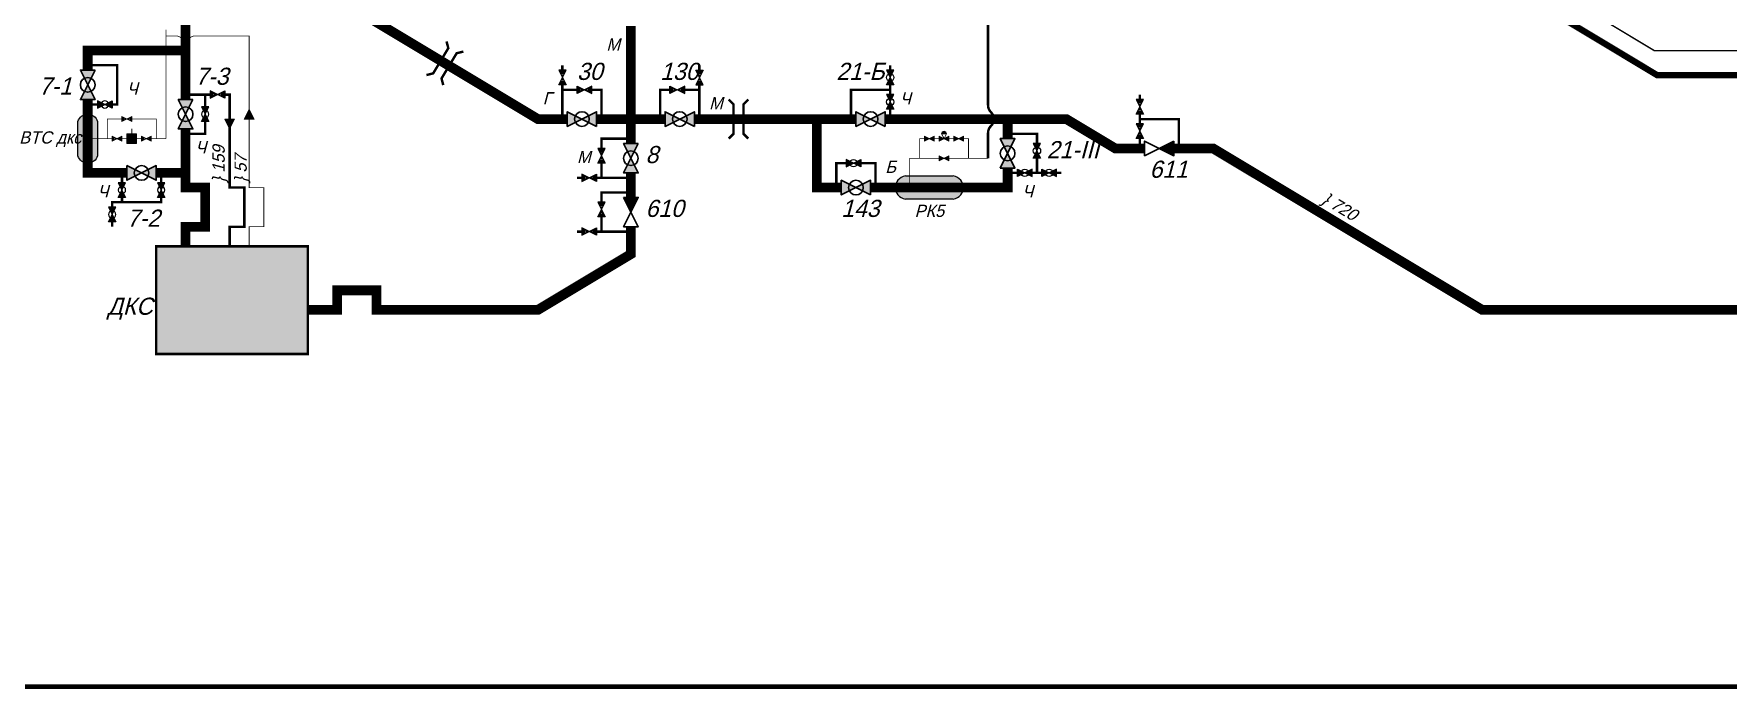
# Model space of a CAD drawing. Header units: millimetres. Extents: x 0 to 3108, y -1 to 580.
# Drawn here: x 273 to 619.2, y -0.5 to 133.4 of the extents above; entities that cross this region are included whole.
import ezdxf

# ---------------------------------------------------------------- set-up
doc = ezdxf.new("R2010")
doc.units = ezdxf.units.MM
doc.header["$MEASUREMENT"] = 0
for name, color, linetype in [('ВТС', 7, 'Continuous'), ('Задвижки ручн.ВД', 7, 'Continuous'), ('Клапаны обр.', 7, 'Continuous'), ('Клапаны регул.ВД', 7, 'Continuous'), ('Краны шар.ВД', 7, 'Continuous'), ('Напр.потока ср.жидк.', 7, 'Continuous'), ('Переезды', 7, 'Continuous'), ('Площадки', 7, 'Continuous'), ('Рамка', 7, 'Continuous'), ('Трубы 0057', 7, 'Continuous'), ('Трубы 0114', 7, 'Continuous'), ('Трубы 0159', 7, 'Continuous'), ('Трубы 0325', 7, 'Continuous'), ('Трубы 0720', 7, 'Continuous'), ('Э01', 7, 'Continuous')]:
    doc.layers.add(name, color=color, linetype=linetype)
doc.styles.add('# елементов', font='ruslat.shx', dxfattribs={"oblique": 15, "height": 2.5})
doc.styles.add('# елементов 3.5', font='ruslat.shx', dxfattribs={"oblique": 15, "height": 3.5})
doc.styles.add('Наим. объектов', font='ruslat.shx', dxfattribs={"oblique": 15, "height": 3.5})
doc.styles.add('Наим. труб', font='ruslat.shx', dxfattribs={"oblique": 15, "height": 2.5})

# ---------------------------------------------------------------- blocks, each defined once
blk = doc.blocks.new('Пересеч. 057-720')
at = {"layer": 'Трубы 0057', "const_width": 0.15}
blk.add_lwpolyline([(-1.95, 0, -0.148069), (-1.12, -0.25), (-0.83, -0.45, 0.302776), (0.83, -0.45), (1.12, -0.25, -0.148069), (1.95, 0)], format="xyb", dxfattribs=at)
blk = doc.blocks.new('Кран шар.ВД')
at = {"layer": 'Краны шар.ВД', "linetype": 'ByBlock', "lineweight": -2}
h = blk.add_hatch(color=0, dxfattribs=at)
edge = h.paths.add_edge_path()
edge.add_ellipse((0.5, 0), major_axis=(0.177, 0.177), ratio=1, start_angle=108.43495, end_angle=135, ccw=False)
edge.add_line((0.276, 0.112), (0, 0.25))
edge.add_line((0, 0.25), (0, -0.25))
edge.add_line((0, -0.25), (0.276, -0.112))
edge.add_ellipse((0.5, 0), major_axis=(-0.177, 0.177), ratio=1, start_angle=45, end_angle=71.56505, ccw=False)
edge = h.paths.add_edge_path()
edge.add_line((0.5, 0), (0.276, 0.112))
edge.add_ellipse((0.5, 0), major_axis=(0.177, 0.177), ratio=1, start_angle=108.43495, end_angle=135)
edge.add_ellipse((0.5, 0), major_axis=(-0.177, 0.177), ratio=1, start_angle=45, end_angle=71.56505)
edge.add_line((0.276, -0.112), (0.5, 0))
edge = h.paths.add_edge_path()
edge.add_line((0.5, 0), (0.724, -0.112))
edge.add_ellipse((0.5, 0), major_axis=(0.177, 0.177), ratio=1, start_angle=288.43495, end_angle=315)
edge.add_ellipse((0.5, 0), major_axis=(-0.177, 0.177), ratio=1, start_angle=225, end_angle=251.56505)
edge.add_line((0.724, 0.112), (0.5, 0))
edge = h.paths.add_edge_path()
edge.add_ellipse((0.5, 0), major_axis=(0.177, 0.177), ratio=1, start_angle=288.43495, end_angle=315, ccw=False)
edge.add_line((0.724, -0.112), (1, -0.25))
edge.add_line((1, -0.25), (1, 0.25))
edge.add_line((1, 0.25), (0.724, 0.112))
edge.add_ellipse((0.5, 0), major_axis=(-0.177, 0.177), ratio=1, start_angle=225, end_angle=251.56505, ccw=False)
at = {"layer": 'Краны шар.ВД', "color": 0, "linetype": 'ByBlock', "lineweight": -2}
blk.add_lwpolyline([(0, 0.25), (1, -0.25), (1, 0.25), (0, -0.25)], close=True, dxfattribs=at)
blk.add_lwpolyline([(0.25, 0, 1), (0.75, 0, 1), (0.25, 0)], format="xyb", close=True, dxfattribs=at)
blk = doc.blocks.new('ВТС')
at = {"layer": 'ВТС', "linetype": 'ByBlock', "lineweight": -2}
blk.add_hatch(color=0, dxfattribs=at).paths.add_polyline_path([(0.15, 0.2, 0.75), (0.15, -0.2), (0.85, -0.2, 0.75), (0.85, 0.2)])
at = {"layer": 'ВТС', "color": 0, "linetype": 'ByBlock', "lineweight": -2}
blk.add_lwpolyline([(0.15, -0.2, -0.75), (0.15, 0.2), (0.85, 0.2, -0.75), (0.85, -0.2)], format="xyb", close=True, dxfattribs=at)
blk = doc.blocks.new('Задвижка ручн.ВД')
at = {"layer": 'Задвижки ручн.ВД', "linetype": 'ByBlock', "lineweight": -2}
h = blk.add_hatch(color=0, dxfattribs=at)
edge = h.paths.add_edge_path()
edge.add_ellipse((0.5, 0), major_axis=(0.177, 0.177), ratio=1, start_angle=108.4349, end_angle=135, ccw=False)
edge.add_line((0.28, 0.11), (0, 0.25))
edge.add_line((0, 0.25), (0, -0.25))
edge.add_line((0, -0.25), (0.28, -0.11))
edge.add_ellipse((0.5, 0), major_axis=(-0.177, 0.177), ratio=1, start_angle=45, end_angle=71.5651, ccw=False)
edge = h.paths.add_edge_path()
edge.add_line((0.5, 0), (0.28, 0.11))
edge.add_ellipse((0.5, 0), major_axis=(0.177, 0.177), ratio=1, start_angle=108.4349, end_angle=135)
edge.add_ellipse((0.5, 0), major_axis=(-0.177, 0.177), ratio=1, start_angle=45, end_angle=71.5651)
edge.add_line((0.28, -0.11), (0.5, 0))
edge = h.paths.add_edge_path()
edge.add_line((0.5, 0), (0.72, -0.11))
edge.add_ellipse((0.5, 0), major_axis=(0.177, 0.177), ratio=1, start_angle=288.4349, end_angle=315)
edge.add_ellipse((0.5, 0), major_axis=(-0.177, 0.177), ratio=1, start_angle=225, end_angle=251.5651)
edge.add_line((0.72, 0.11), (0.5, 0))
edge = h.paths.add_edge_path()
edge.add_ellipse((0.5, 0), major_axis=(0.177, 0.177), ratio=1, start_angle=288.4349, end_angle=315, ccw=False)
edge.add_line((0.72, -0.11), (1, -0.25))
edge.add_line((1, -0.25), (1, 0.25))
edge.add_line((1, 0.25), (0.72, 0.11))
edge.add_ellipse((0.5, 0), major_axis=(-0.177, 0.177), ratio=1, start_angle=225, end_angle=251.5651, ccw=False)
at = {"layer": 'Задвижки ручн.ВД', "color": 0, "linetype": 'ByBlock', "lineweight": -2}
blk.add_lwpolyline([(1, 0.25), (0, -0.25), (0, 0.25), (1, -0.25)], close=True, dxfattribs=at)
blk = doc.blocks.new('Э01')
at = {"layer": 'Э01', "linetype": 'ByBlock', "lineweight": -2}
blk.add_hatch(color=0, dxfattribs=at).paths.add_polyline_path([(0, 0.5), (0, -0.5), (1, -0.5), (1, 0.5)])
at = {"layer": 'Э01', "color": 0, "linetype": 'ByBlock', "lineweight": -2}
blk.add_lwpolyline([(0, 0.5), (1, 0.5), (1, -0.5), (0, -0.5)], close=True, dxfattribs=at)
blk.add_lwpolyline([(0.5, 0.5), (0.5, 1)], dxfattribs=at)
blk = doc.blocks.new('Напр.потока ср.жидк.')
at = {"layer": 'Напр.потока ср.жидк.', "linetype": 'ByBlock', "lineweight": -2}
blk.add_hatch(color=0, dxfattribs=at).paths.add_polyline_path([(0, 0.5), (0, -0.5), (1, 0)])
at = {"layer": 'Напр.потока ср.жидк.', "color": 0, "linetype": 'ByBlock', "lineweight": -2}
blk.add_lwpolyline([(0, 0.5), (0, -0.5), (1, 0), (0, 0.5)], dxfattribs=at)
blk = doc.blocks.new('Клапан регул.ВД')
at = {"layer": 'Клапаны регул.ВД', "linetype": 'ByBlock', "lineweight": -2}
h = blk.add_hatch(color=0, dxfattribs=at)
edge = h.paths.add_edge_path()
edge.add_ellipse((0.5, 0), major_axis=(0.177, 0.177), ratio=1, start_angle=108.4349, end_angle=135, ccw=False)
edge.add_line((0.28, 0.11), (0, 0.25))
edge.add_line((0, 0.25), (0, -0.25))
edge.add_line((0, -0.25), (0.28, -0.11))
edge.add_ellipse((0.5, 0), major_axis=(-0.177, 0.177), ratio=1, start_angle=45, end_angle=71.5651, ccw=False)
edge = h.paths.add_edge_path()
edge.add_line((0.5, 0), (0.28, 0.11))
edge.add_ellipse((0.5, 0), major_axis=(0.177, 0.177), ratio=1, start_angle=108.4349, end_angle=135)
edge.add_ellipse((0.5, 0), major_axis=(-0.177, 0.177), ratio=1, start_angle=45, end_angle=71.5651)
edge.add_line((0.28, -0.11), (0.5, 0))
edge = h.paths.add_edge_path()
edge.add_line((0.5, 0), (0.72, -0.11))
edge.add_ellipse((0.5, 0), major_axis=(0.177, 0.177), ratio=1, start_angle=288.4349, end_angle=315)
edge.add_ellipse((0.5, 0), major_axis=(-0.177, 0.177), ratio=1, start_angle=225, end_angle=251.5651)
edge.add_line((0.72, 0.11), (0.5, 0))
edge = h.paths.add_edge_path()
edge.add_ellipse((0.5, 0), major_axis=(0.177, 0.177), ratio=1, start_angle=288.4349, end_angle=315, ccw=False)
edge.add_line((0.72, -0.11), (1, -0.25))
edge.add_line((1, -0.25), (1, 0.25))
edge.add_line((1, 0.25), (0.72, 0.11))
edge.add_ellipse((0.5, 0), major_axis=(-0.177, 0.177), ratio=1, start_angle=225, end_angle=251.5651, ccw=False)
h = blk.add_hatch(color=0, dxfattribs=at)
edge = h.paths.add_edge_path()
edge.add_ellipse((0.5, 0.5), major_axis=(-0.177, 0.177), ratio=1, start_angle=225, end_angle=405)
edge.add_line((0.25, 0.5), (0.75, 0.5))
at = {"layer": 'Клапаны регул.ВД', "color": 0, "linetype": 'ByBlock', "lineweight": -2}
blk.add_line((0.25, 0.5), (0.75, 0.5), dxfattribs=at)
blk.add_lwpolyline([(1, 0.25), (0, -0.25), (0, 0.25), (1, -0.25)], close=True, dxfattribs=at)
blk.add_lwpolyline([(0.25, 0.5), (0.5, 0), (0.75, 0.5, 1)], format="xyb", close=True, dxfattribs=at)
blk = doc.blocks.new('Пересеч. 159-720')
at = {"layer": 'Трубы 0159', "const_width": 0.5}
blk.add_lwpolyline([(-2.83, 0, -0.198912), (-1.41, -0.59), (-1.41, -0.59, 0.414214), (1.41, -0.59), (1.41, -0.59, -0.198912), (2.83, 0)], format="xyb", dxfattribs=at)
blk = doc.blocks.new('Клапан обр.')
at = {"layer": 'Клапаны обр.', "linetype": 'ByBlock', "lineweight": -2}
blk.add_hatch(color=0, dxfattribs=at).paths.add_polyline_path([(0, 0.25), (0, -0.25), (0.5, 0)])
at = {"layer": 'Клапаны обр.', "color": 0, "linetype": 'ByBlock', "lineweight": -2}
blk.add_lwpolyline([(0, -0.25), (0, 0.25), (1, -0.25), (1, 0.25)], close=True, dxfattribs=at)

msp = doc.modelspace()

# ---------------------------------------------------------------- hatches: boundary and pattern name
at = {"layer": 'Площадки', "lineweight": 15}
msp.add_hatch(color=9, dxfattribs=at).paths.add_polyline_path([(298, 68), (329, 68), (329, 90), (298, 90)])

# ---------------------------------------------------------------- linework, layer by layer
at = {"layer": 'Переезды', "const_width": 0.5}
for points in [[(353.23, 125), (354.6, 125.34), (357.69, 130.49), (357.34, 131.86)], [(356.66, 122.94), (356.31, 124.31), (359.4, 129.46), (360.77, 129.8)], [(415, 112), (416, 113), (416, 119), (415, 120)], [(419, 112), (418, 113), (418, 119), (419, 120)]]:
    msp.add_lwpolyline(points, dxfattribs=at)
at = {"layer": 'Площадки', "const_width": 0.5}
msp.add_lwpolyline([(298, 90), (329, 90), (329, 68), (298, 68)], close=True, dxfattribs=at)
at = {"layer": 'Рамка', "const_width": 1}
msp.add_lwpolyline([(964.33, 0), (0, 0), (0, 579), (964.33, 579)], close=True, dxfattribs=at)
at = {"layer": 'Трубы 0057', "const_width": 0.15}
for points in [[(300, 134.29), (300, 112)], [(300, 133), (302.05, 133)], [(288, 112), (288, 116), (291, 116)], [(293, 116), (298, 116), (298, 112)], [(289, 112), (284, 112)], [(295, 112), (291, 112)], [(300, 112), (297, 112)], [(458, 112), (457, 112)], [(461, 112), (460, 112)], [(464, 108), (464, 112), (463, 112)], [(468, 108), (452, 108), (452, 102)]]:
    msp.add_lwpolyline(points, dxfattribs=at)
at = {"layer": 'Трубы 0057'}
for points in [[(305.95, 133, 0.15, 0.15, 0), (317, 133, 0.15, 0.15, 0), (317, 102, 0.15, 0.15, 0), (320, 102, 0.15, 0.15, 0), (320, 94, 0.15, 0.15, 0), (317, 94, 0.15, 0.15, 0), (317, 90, 0, 0, 0)], [(455, 112, 0.15, 0.15, 0), (454, 112, 0.15, 0.15, 0), (454, 108, 0, 0, 0)]]:
    msp.add_lwpolyline(points, format="xyseb", dxfattribs=at)
at = {"layer": 'Трубы 0114', "const_width": 0.3}
msp.add_lwpolyline([(455.51, 216.1), (458.18, 217.71), (604.15, 130), (805.59, 130)], dxfattribs=at)
at = {"layer": 'Трубы 0159', "const_width": 0.5}
for points in [[(437.07, 187.49), (439.95, 182.69), (468, 152), (468, 118.83)], [(284, 127), (290, 127), (290, 119), (289, 119)], [(381, 126), (381, 127)], [(409, 126), (409, 127)], [(448, 126), (448, 127)], [(304, 121), (309, 121)], [(308, 121), (308, 118.5)], [(381, 116), (381, 123)], [(384, 122), (381, 122)], [(389, 116), (389, 122), (387, 122)], [(401, 116), (401, 122), (403, 122)], [(406, 122), (409, 122)], [(409, 116), (409, 123)], [(448, 122), (440, 122), (440, 116)], [(448, 121), (448, 123)], [(499, 120), (499, 121)], [(286, 119), (284, 119)], [(448, 116), (448, 118)], [(308, 115.5), (308, 113), (304, 113)], [(499, 115), (499, 117)], [(507, 110), (507, 116), (499, 116)], [(395, 112), (389, 112), (389, 110)], [(478, 111), (478, 113), (472, 113)], [(499, 110), (499, 112)], [(478, 105), (478, 108)], [(291, 105), (291, 103)], [(299, 105), (299, 103)], [(385, 104), (384, 104)], [(395, 104), (388, 104)], [(389, 107), (389, 104)], [(439, 107), (437, 107), (437, 102)], [(472, 105), (474, 105)], [(477, 105), (479, 105)], [(482, 105), (483, 105)], [(395, 101), (389, 101), (389, 99)], [(299, 100), (299, 99), (289, 99), (289, 98)], [(291, 100), (291, 99)], [(289, 95), (289, 94)], [(389, 96), (389, 93)], [(385, 93), (384, 93)], [(395, 93), (388, 93)]]:
    msp.add_lwpolyline(points, dxfattribs=at)
at = {"layer": 'Трубы 0159'}
for points in [[(312, 121, 0.5, 0.5, 0), (313, 121, 0.5, 0.5, 0), (313, 102, 0.5, 0.5, 0), (316, 102, 0.5, 0.5, 0), (316, 94, 0.5, 0.5, 0), (313, 94, 0.5, 0.5, 0), (313, 90, 0, 0, 0)], [(468, 113.17, 0.5, 0.5, 0), (468, 108, 0, 0, 0)], [(445, 102, 0.5, 0.5, 0), (445, 107, 0.5, 0.5, 0), (442, 107, 0, 0, 0)]]:
    msp.add_lwpolyline(points, format="xyseb", dxfattribs=at)
at = {"layer": 'Трубы 0325', "color": 1, "const_width": 1.3}
msp.add_lwpolyline([(444.32, 221.37), (604.71, 125), (807, 125), (807, 211)], dxfattribs=at)
at = {"layer": 'Трубы 0720'}
for points in [[(338, 184, 2, 2, 0), (338, 138.8, 2, 2, 0), (376, 116, 2, 2, 0), (382, 116, 0, 0, 0)], [(447, 116, 2, 2, 0), (484, 116, 2, 2, 0), (494, 110, 2, 2, 0), (500, 110, 0, 0, 0)], [(329, 77, 2, 2, 0), (335, 77, 2, 2, 0), (335, 81, 2, 2, 0), (343, 81, 2, 2, 0), (343, 77, 2, 2, 0), (376, 77, 2, 2, 0), (395, 88.4, 2, 2, 0), (395, 94, 0, 0, 0)]]:
    msp.add_lwpolyline(points, format="xyseb", dxfattribs=at)
at = {"layer": 'Трубы 0720', "const_width": 2}
for points in [[(304, 120), (304, 136)], [(395, 135), (395, 111)], [(304, 130), (284, 130), (284, 126)], [(284, 120), (284, 105), (292, 105)], [(304, 90), (304, 94), (308, 94), (308, 102), (304, 102), (304, 114)], [(388, 116), (402, 116)], [(408, 116), (441, 116)], [(438, 102), (433, 102), (433, 116)], [(472, 116), (472, 112)], [(506, 110), (514, 110), (569, 77), (687, 77)], [(298, 105), (304, 105)], [(395, 105), (395, 100)], [(472, 106), (472, 102), (444, 102)]]:
    msp.add_lwpolyline(points, dxfattribs=at)

# ---------------------------------------------------------------- block references
at = {"layer": 'ВТС', "lineweight": 25, "xscale": 10, "yscale": 10, "rotation": 270}
msp.add_blockref('ВТС', (284, 117), dxfattribs=at)
at = {"layer": 'ВТС', "xscale": 14, "yscale": 12}
msp.add_blockref('ВТС', (449, 102), dxfattribs=at)
at = {"layer": 'Задвижки ручн.ВД', "lineweight": 25, "yscale": 3}
for p, xscale, rotation in [((381, 123), 3, 90), ((409, 123), -3, 270), ((309, 121), -3, 180), ((499, 117), 3, 90), ((499, 112), 3, 90), ((389, 107), 3, 90), ((388, 104), 3, 180), ((389, 96), 3, 90), ((388, 93), 3, 180)]:
    msp.add_blockref('Задвижка ручн.ВД', p, dxfattribs=dict(at, xscale=xscale, rotation=rotation))
for p, xscale in [((384, 122), 3), ((406, 122), -3)]:
    msp.add_blockref('Задвижка ручн.ВД', p, dxfattribs=dict(at, xscale=xscale))
at = {"layer": 'Задвижки ручн.ВД', "lineweight": 15, "xscale": 2, "yscale": 2, "rotation": 180}
for p in [(293, 116), (291, 112), (297, 112)]:
    msp.add_blockref('Задвижка ручн.ВД', p, dxfattribs=at)
at = {"layer": 'Задвижки ручн.ВД', "lineweight": 15, "xscale": 2, "yscale": 2}
for p in [(455, 112), (461, 112), (458, 108)]:
    msp.add_blockref('Задвижка ручн.ВД', p, dxfattribs=at)
at = {"layer": 'Клапаны обр.', "lineweight": 35, "xscale": 6, "yscale": 6}
for p, rotation in [((506, 110), 180), ((395, 100), 270)]:
    msp.add_blockref('Клапан обр.', p, dxfattribs=dict(at, rotation=rotation))
at = {"layer": 'Клапаны регул.ВД', "lineweight": 15, "xscale": 2, "yscale": 2}
msp.add_blockref('Клапан регул.ВД', (458, 112), dxfattribs=at)
at = {"layer": 'Краны шар.ВД', "lineweight": 35, "xscale": 6, "yscale": 6}
for p, rotation in [((284, 126), 270), ((304, 120), 270), ((388, 116), 180), ((408, 116), 180), ((447, 116), 180), ((395, 111), 270), ((472, 106), 89.99999999999999), ((444, 102), 180)]:
    msp.add_blockref('Кран шар.ВД', p, dxfattribs=dict(at, rotation=rotation))
at = {"layer": 'Краны шар.ВД', "lineweight": 25, "yscale": 3}
for p, xscale, rotation in [((448, 126), -3, 89.99999999999999), ((289, 119), 3, 180), ((308, 115.5), 3, 89.99999999999999), ((448, 121), -3, 89.99999999999999), ((478, 111), -3, 90), ((439, 107), -3, 180), ((291, 100), 3, 89.99999999999999), ((299, 100), 3, 89.99999999999999), ((289, 95), 3, 89.99999999999999)]:
    msp.add_blockref('Кран шар.ВД', p, dxfattribs=dict(at, xscale=xscale, rotation=rotation))
at = {"layer": 'Краны шар.ВД', "lineweight": 35, "xscale": 6, "yscale": 6}
msp.add_blockref('Кран шар.ВД', (292, 105), dxfattribs=at)
at = {"layer": 'Краны шар.ВД', "lineweight": 25, "xscale": -3, "yscale": 3}
for p in [(477, 105), (482, 105)]:
    msp.add_blockref('Кран шар.ВД', p, dxfattribs=at)
at = {"layer": 'Напр.потока ср.жидк.', "lineweight": 15, "xscale": 2, "yscale": 2}
for p, rotation in [((317, 116), 90), ((313, 116), 270)]:
    msp.add_blockref('Напр.потока ср.жидк.', p, dxfattribs=dict(at, rotation=rotation))
at = {"layer": 'Трубы 0057'}
msp.add_blockref('Пересеч. 057-720', (304, 133), dxfattribs=at)
at = {"layer": 'Трубы 0057', "lineweight": 15, "xscale": 2, "yscale": 2}
msp.add_blockref('Э01', (292, 112), dxfattribs=at)
at = {"layer": 'Трубы 0159', "rotation": 90}
msp.add_blockref('Пересеч. 159-720', (468, 116), dxfattribs=at)

# ---------------------------------------------------------------- texts
at = {"layer": 'ВТС', "lineweight": 25, "style": '# елементов', "oblique": 15}
for s, p in [('ВТС дкс', (270, 111)), ('РК5', (453, 96))]:
    msp.add_text(s, height=2.5, dxfattribs=at).set_placement(p)
at = {"layer": 'Клапаны обр.', "lineweight": 35, "style": '# елементов 3.5', "oblique": 15}
msp.add_text('610', height=3.5, dxfattribs=at).set_placement((398, 96))
at = {"layer": 'Краны шар.ВД', "lineweight": 25, "style": '# елементов', "oblique": 15}
for s, p in [('М', (390, 130)), ('Ч', (292, 121)), ('Г', (377, 119)), ('Ч', (450, 119)), ('М', (411, 118)), ('Ч', (306, 109)), ('М', (384, 107)), ('Б', (447, 105)), ('Ч', (286, 100)), ('Ч', (475, 100))]:
    msp.add_text(s, height=2.5, dxfattribs=at).set_placement(p)
at = {"layer": 'Краны шар.ВД', "lineweight": 35, "style": '# елементов 3.5', "oblique": 15}
for s, p in [('7-3', (306, 123)), ('30', (384, 124)), ('130', (401, 124)), ('21-Б', (437, 124)), ('7-1', (274, 121)), ('21-III', (480, 108)), ('8', (398, 107)), ('611', (501, 104)), ('7-2', (292, 94)), ('143', (438, 96))]:
    msp.add_text(s, height=3.5, dxfattribs=at).set_placement(p)
at = {"layer": 'Площадки', "lineweight": 35, "style": 'Наим. объектов', "oblique": 15}
msp.add_text('ДКС', height=3.5, dxfattribs=at).set_placement((288, 76))
at = {"layer": 'Трубы 0057', "lineweight": 25, "style": 'Наим. труб', "oblique": 15}
msp.add_text('} 57', height=2.5, rotation=90, dxfattribs=at).set_placement((316.5, 103))
at = {"layer": 'Трубы 0159', "lineweight": 25, "style": 'Наим. труб', "oblique": 15}
msp.add_text('} 159', height=2.5, rotation=90, dxfattribs=at).set_placement((312, 103))
at = {"layer": 'Трубы 0720', "lineweight": 25, "style": 'Наим. труб', "oblique": 15}
msp.add_text('} 720', height=2.5, rotation=329.0368, dxfattribs=at).set_placement((536, 99))

doc.saveas('drawing.dxf')
